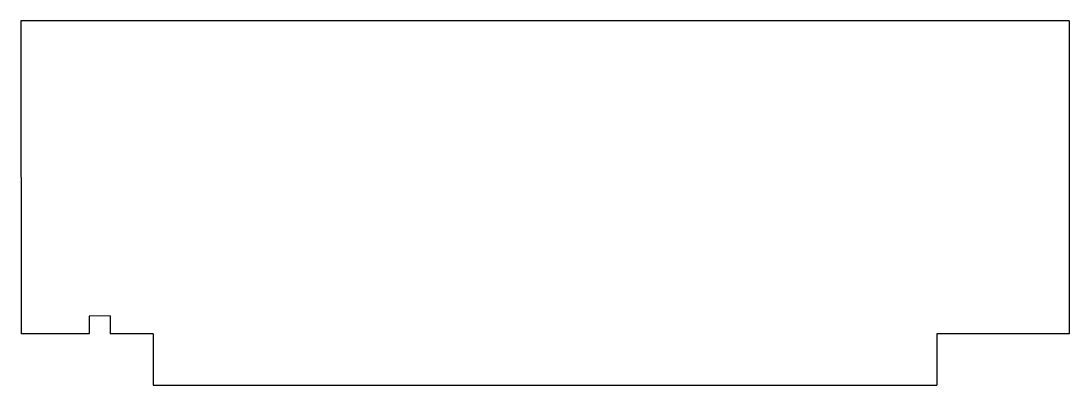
# Model space of a CAD drawing. Header units: millimetres. Extents: x -100 to 100, y -98 to -29.
import ezdxf

# ---------------------------------------------------------------- set-up
doc = ezdxf.new("R2010")
doc.units = ezdxf.units.MM
doc.layers.get('0').update_dxf_attribs({"linetype": 'CONTINUOUS'})

msp = doc.modelspace()

# ---------------------------------------------------------------- linework, layer by layer
for p, q in [((100, -28.92), (-100, -28.92)), ((-100, -28.92), (-99.95, -88.62)), ((100, -28.92), (100, -88.64)), ((-82.97, -85.22), (-87, -85.23)), ((-87, -85.23), (-87, -88.61)), ((-82.97, -85.22), (-82.97, -88.61)), ((-87, -88.61), (-99.95, -88.62)), ((-74.8, -88.6), (-82.97, -88.61)), ((-74.8, -88.6), (-74.8, -98.4)), ((100, -88.64), (74.8, -88.66)), ((74.8, -88.66), (74.8, -98.4)), ((-74.8, -98.4), (74.8, -98.4))]:
    msp.add_line(p, q)

doc.saveas('drawing.dxf')
